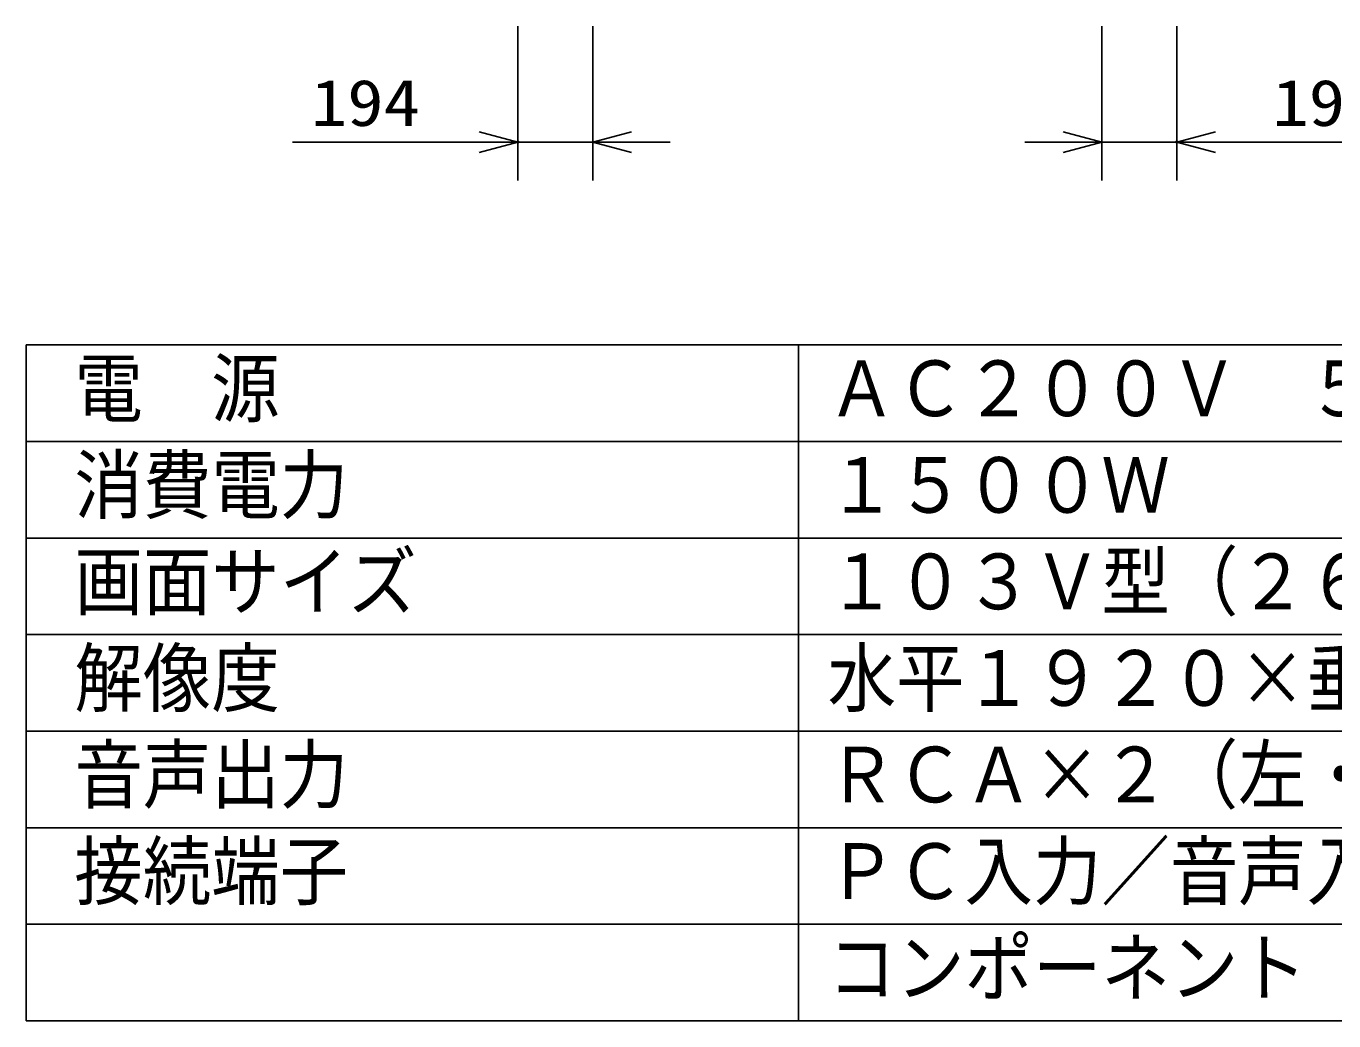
# Model space of a CAD drawing. Units: millimetres, scale not verified. Extents: x -63 to 63, y -57 to 57.
# Drawn here: x -62.5 to 5.2, y -56.5 to -5 of the extents above; entities that cross this region are included whole.
import ezdxf
from ezdxf.enums import TextEntityAlignment as Align

# ---------------------------------------------------------------- set-up
doc = ezdxf.new("R2010")
doc.units = ezdxf.units.MM
doc.header["$LTSCALE"] = 0.190236
doc.header["$PDMODE"] = 32
doc.header["$PDSIZE"] = 0.0951
doc.linetypes.add('DASHED1', pattern=[1.8, 1.2, -0.6])
for name, color, linetype in [('0-0_MOJI1', 2, 'Continuous'), ('0-2_GAIKEI', 1, 'DASHED1'), ('0-3_LY_1', 7, 'Continuous'), ('0-4_WAKU', 7, 'Continuous')]:
    doc.layers.add(name, color=color, linetype=linetype)
doc.styles.add('ＭＳ ゴシック', font='')
doc.styles.get('ＭＳ ゴシック').set_extended_font_data('MS Gothic')

# ---------------------------------------------------------------- blocks, each defined once
blk = doc.blocks.new('_OPEN30')
at = {"layer": '0-3_LY_1'}
blk.add_line((0, 0), (-1, 0), dxfattribs=at)
blk.add_lwpolyline([(-1, 0.26795), (0, 0), (-1, -0.26795)], dxfattribs=at)

msp = doc.modelspace()

# ---------------------------------------------------------------- linework, layer by layer
at = {"layer": '0-2_GAIKEI', "color": 3, "linetype": 'Continuous'}
for p, q in [((-37.0362, -4.9905), (-37.0362, -12.9905)), ((-33.1562, -4.9905), (-33.1562, -12.9905)), ((-6.7962, -4.9905), (-6.7962, -12.9905)), ((-2.9162, -4.9905), (-2.9162, -12.9905)), ((-39.0362, -10.9905), (-48.7029, -10.9905)), ((-33.1562, -10.9905), (-37.0362, -10.9905)), ((-31.1562, -10.9905), (-29.1562, -10.9905)), ((-8.7962, -10.9905), (-10.7962, -10.9905)), ((-6.7962, -10.9905), (-2.9162, -10.9905)), ((-0.9162, -10.9905), (8.7505, -10.9905))]:
    msp.add_line(p, q, dxfattribs=at)
at = {"layer": '0-3_LY_1'}
for p in [(-37.0362, -10.9905), (-2.9162, -10.9905)]:
    msp.add_point(p, dxfattribs=at)
at = {"layer": '0-4_WAKU', "color": 4}
for p, q in [((-62.5001, -21.5), (62.5001, -21.5)), ((-62.5001, -21.5), (-62.5001, -56.5001)), ((-22.5, -21.5), (-22.5, -56.5001)), ((62.5001, -56.5001), (-62.5001, -56.5001))]:
    msp.add_line(p, q, dxfattribs=at)
at = {"layer": '0-4_WAKU', "color": 1}
for p, q in [((-62.5001, -26.5), (62.5001, -26.5)), ((-62.5001, -31.5001), (62.5001, -31.5001)), ((-62.5001, -36.5001), (62.5001, -36.5001)), ((-62.5001, -41.5001), (62.5001, -41.5001)), ((-62.5001, -46.5001), (62.5001, -46.5001)), ((-62.5001, -51.5001), (62.5001, -51.5001))]:
    msp.add_line(p, q, dxfattribs=at)

# ---------------------------------------------------------------- block references
at = {"layer": '0-2_GAIKEI', "xscale": 2, "yscale": 2}
for p in [(-37.0362, -10.9905), (-6.7962, -10.9905)]:
    msp.add_blockref('_OPEN30', p, dxfattribs=at)
at = {"layer": '0-2_GAIKEI', "xscale": 2, "yscale": 2, "rotation": 180}
for p in [(-33.1562, -10.9905), (-2.9162, -10.9905)]:
    msp.add_blockref('_OPEN30', p, dxfattribs=at)

# ---------------------------------------------------------------- texts
at = {"layer": '0-0_MOJI1', "style": 'ＭＳ ゴシック', "width": 0.9}
for s, p in [('電  源', (-60.0001, -26.0552)), ('ＡＣ２００Ｖ\u3000５０Ｈｚ／６０Ｈｚ', (-21, -26.0552)), ('消費電力', (-60.0001, -31.0552)), ('１５００Ｗ', (-21, -31.0552)), ('１０３Ｖ型（２６０ｃｍ）１６：９', (-21, -36.0552)), ('画面サイズ', (-60.0001, -36.0552)), ('解像度', (-60.0001, -41.0552)), ('水平１９２０×垂直１０８０\u3000画素', (-21, -41.0552)), ('音声出力', (-60.0001, -46.0552)), ('ＲＣＡ×２（左・右） 出力：可変', (-21, -46.0552)), ('接続端子', (-60.0001, -51.0552)), ('ＰＣ入力／音声入力／シリアル／ＤＶＩ－Ｄ入力', (-21, -51.0552)), ('コンポーネント（色差）ビデオ／ＲＧＢ入力', (-21, -56.0552))]:
    msp.add_text(s, height=2.887, dxfattribs=at).set_placement(p, align=Align.BOTTOM_LEFT)
at = {"layer": '0-2_GAIKEI', "color": 3, "style": 'ＭＳ ゴシック', "width": 1.15}
for p in [(-47.7567, -10.8809), (2.03, -10.8809)]:
    msp.add_text('194', height=2.406, dxfattribs=at).set_placement(p, align=Align.BOTTOM_LEFT)

doc.saveas('drawing.dxf')
